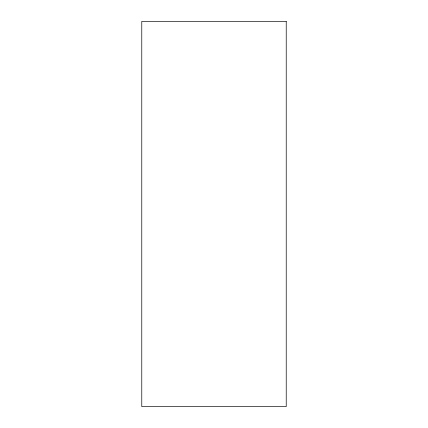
<?xml version="1.0" encoding="UTF-8"?>
<svg xmlns="http://www.w3.org/2000/svg" width="428" height="428" viewBox="0 0 428 428"><rect width="100%" height="100%" fill="white"/><g stroke="black" fill="none" stroke-linecap="round" stroke-linejoin="round"><path stroke-width="0.64" d="M286.225 21.4L141.775 21.4L141.775 406.6L286.225 406.6L286.225 21.4"/></g></svg>
